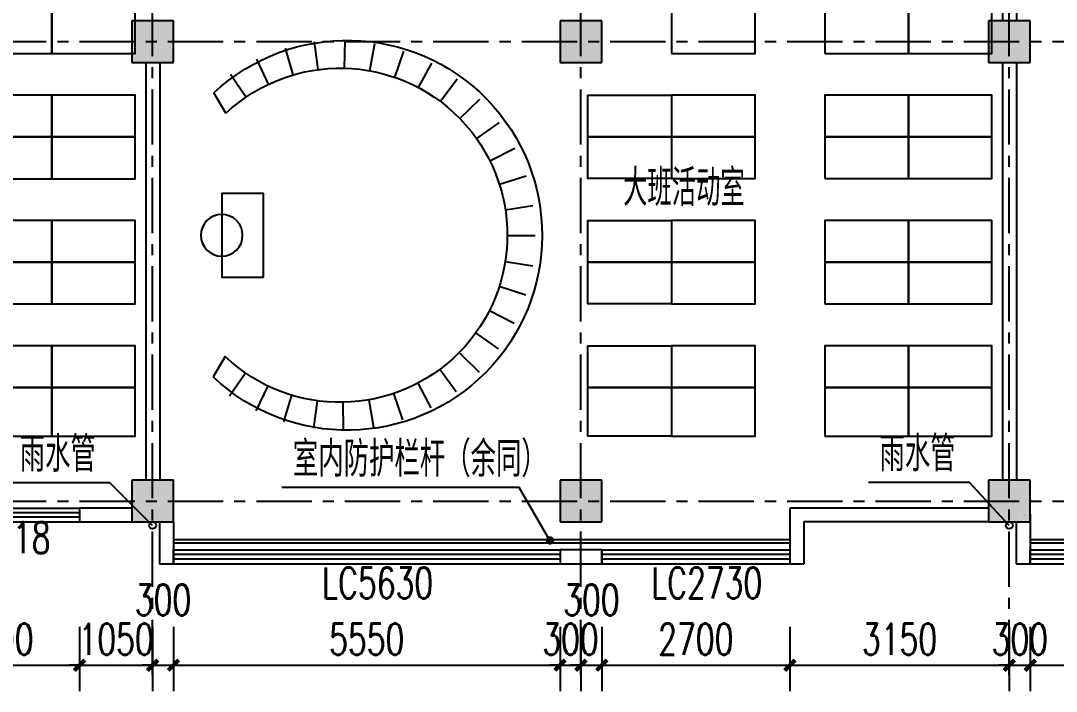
# Model space of a CAD drawing. Header units: millimetres. Extents: x -1048436 to -185795, y -983427 to 400387.
# Drawn here: x -725107 to -710237, y -150851 to -141218 of the extents above; entities that cross this region are included whole.
import ezdxf

# ---------------------------------------------------------------- set-up
doc = ezdxf.new("R2010")
doc.units = ezdxf.units.MM
doc.header["$LTSCALE"] = 500
doc.linetypes.add('一层轴网$0$CENTER', pattern=[50.8, 31.75, -6.35, 6.35, -6.35])
for name, color, linetype in [('COLUMN', 254, 'Continuous'), ('DIM_LEAD', 3, 'Continuous'), ('PUB_DIM', 3, 'Continuous'), ('PUB_HATCH', 8, 'Continuous'), ('PUB_TEXT', 7, 'Continuous'), ('WINDOW', 4, 'Continuous'), ('WINDOW_TEXT', 7, 'Continuous'), ('一层轴网$0$建-轴线', 1, '一层轴网$0$CENTER'), ('建-墙', 254, 'Continuous'), ('建-家具', 8, 'Continuous'), ('建-屋面-排水沟落水口', 175, 'Continuous'), ('建-文字', 4, 'Continuous'), ('建-楼梯-扶手栏杆', 3, 'Continuous')]:
    doc.layers.add(name, color=color, linetype=linetype)
doc.layers.add('建-修改云', color=30, linetype='Continuous', plot=False)
doc.styles.add('_TCH_DIM', font='SIMPLEX', dxfattribs={"bigfont": 'GBCBIG'})
doc.styles.add('_TCH_DIM_T3', font='SIMPLEX', dxfattribs={"width": 0.705882, "bigfont": 'GBCBIG'})
doc.styles.add('_TCH_WINDOW', font='SIMPLEX', dxfattribs={"height": 3.5, "bigfont": 'GBCBIG'})
doc.styles.add('XD2008', font='xd-hzs.shx', dxfattribs={"width": 0.7, "bigfont": 'xd-hztxt.shx'})
doc.dimstyles.new('_TCH_ARCH&&150', dxfattribs={"dimtxt": 446.25, "dimasz": 150, "dimexe": 375, "dimexo": 450, "dimgap": 150, "dimtad": 1, "dimdec": 0, "dimzin": 0, "dimdsep": 46, "dimtxsty": '_TCH_DIM_T3', "dimblk": 'ARCHTICK', "dimcen": 0.09, "dimclrt": 7, "dimazin": 2, "dimtfac": 1, "dimtdec": 0, "dimtix": 1, "dimtmove": 2, "dimatfit": 3, "dimldrblk": 'ARCHTICK', "dimfxl": 1, "dimtolj": 1, "dimtzin": 0, "dimarcsym": 0})

# ---------------------------------------------------------------- blocks, each defined once
blk = doc.blocks.new('tjytk')
at = {"layer": '建-家具'}
for p, q in [((22707351, -4836232), (22707280, -4835838)), ((22707711, -4835794), (22707720, -4836194)), ((22708092, -4836214), (22708144, -4835818)), ((22706991, -4836326), (22706860, -4835948)), ((22708568, -4835908), (22708455, -4836292)), ((22706650, -4836474), (22706462, -4836121)), ((22708803, -4836424), (22708974, -4836063)), ((22709350, -4836278), (22709125, -4836609)), ((22706096, -4836353), (22706336, -4836673)), ((22709416, -4836841), (22709589, -4836549)), ((22706057, -4836919), (22705771, -4836639)), ((22705493, -4836973), (22705819, -4837204)), ((22705628, -4837523), (22705270, -4837345)), ((22705107, -4837746), (22705488, -4837867)), ((22705404, -4838229), (22705008, -4838169)), ((22704976, -4838601), (22705376, -4838600)), ((22705406, -4838971), (22705011, -4839034)), ((22705112, -4839455), (22705492, -4839332)), ((22705634, -4839676), (22705277, -4839856)), ((22705502, -4840227), (22705827, -4839994)), ((22706066, -4840278), (22705781, -4840559)), ((22709425, -4840337), (22709600, -4840628)), ((22706109, -4840843), (22706347, -4840522)), ((22709363, -4840900), (22709136, -4840571)), ((22706662, -4840719), (22706476, -4841074)), ((22708814, -4840757), (22708988, -4841118)), ((22706875, -4841245), (22707003, -4840866)), ((22708583, -4841275), (22708468, -4840892)), ((22707364, -4840958), (22707295, -4841352)), ((22707727, -4841393), (22707734, -4840993)), ((22708105, -4840971), (22708159, -4841367))]:
    blk.add_line(p, q, dxfattribs=at)
at = {"layer": '建-家具', "elevation": 0}
blk.add_lwpolyline([(22708876, -4839194), (22708876, -4837994), (22709476, -4837994), (22709476, -4839194)], close=True, dxfattribs=at)
at = {"layer": '建-家具'}
blk.add_circle((22709476, -4838594), 300, dxfattribs=at)
for centre, radius in [((22707676, -4838594), 2800), ((22707776, -4838594), 2400)]:
    blk.add_arc(centre, radius, 46.9055, 313.4094, dxfattribs=at)
blk = doc.blocks.new('A$C3D0C7A98')
at = {"layer": '建-家具'}
for points in [[(-5000, 6730), (-6200, 6730), (-6200, 7330), (-5000, 7330)], [(-3800, 6730), (-5000, 6730), (-5000, 7330), (-3800, 7330)], [(-5000, 6130), (-6200, 6130), (-6200, 6730), (-5000, 6730)], [(-3800, 6130), (-5000, 6130), (-5000, 6730), (-3800, 6730)], [(-5000, 4930), (-6200, 4930), (-6200, 5530), (-5000, 5530)], [(-3800, 4930), (-5000, 4930), (-5000, 5530), (-3800, 5530)], [(-5000, 4330), (-6200, 4330), (-6200, 4930), (-5000, 4930)], [(-3800, 4330), (-5000, 4330), (-5000, 4930), (-3800, 4930)], [(-5000, 3130), (-6200, 3130), (-6200, 3730), (-5000, 3730)], [(-3800, 3130), (-5000, 3130), (-5000, 3730), (-3800, 3730)], [(-5000, 2530), (-6200, 2530), (-6200, 3130), (-5000, 3130)], [(-3800, 2530), (-5000, 2530), (-5000, 3130), (-3800, 3130)], [(-5000, 1330), (-6200, 1330), (-6200, 1930), (-5000, 1930)], [(-3800, 1330), (-5000, 1330), (-5000, 1930), (-3800, 1930)], [(-5000, 630), (-6200, 630), (-6200, 1330), (-5000, 1330)], [(-3800, 630), (-5000, 630), (-5000, 1330), (-3800, 1330)]]:
    blk.add_lwpolyline(points, close=True, dxfattribs=at)
at = {"layer": '建-家具', "elevation": 0}
for points in [[(-1600, 6730), (-2800, 6730), (-2800, 7330), (-1600, 7330)], [(-1600, 6130), (-2800, 6130), (-2800, 6730), (-1600, 6730)], [(-1600, 4930), (-2800, 4930), (-2800, 5530), (-1600, 5530)], [(-1600, 4930), (-400, 4930), (-400, 5530), (-1600, 5530)], [(-1600, 4330), (-2800, 4330), (-2800, 4930), (-1600, 4930)], [(-1600, 4330), (-400, 4330), (-400, 4930), (-1600, 4930)], [(-1600, 3130), (-2800, 3130), (-2800, 3730), (-1600, 3730)], [(-1600, 3130), (-400, 3130), (-400, 3730), (-1600, 3730)], [(-1600, 2530), (-2800, 2530), (-2800, 3130), (-1600, 3130)], [(-1600, 2530), (-400, 2530), (-400, 3130), (-1600, 3130)], [(-1600, 1330), (-2800, 1330), (-2800, 1930), (-1600, 1930)], [(-1600, 1330), (-400, 1330), (-400, 1930), (-1600, 1930)], [(-1600, 630), (-2800, 630), (-2800, 1330), (-1600, 1330)], [(-1600, 630), (-400, 630), (-400, 1330), (-1600, 1330)]]:
    blk.add_lwpolyline(points, close=True, dxfattribs=at)
at = {"layer": '建-家具', "linetype": 'Continuous', "extrusion": (0, 0, -1), "xscale": -1, "zscale": -1}
blk.add_blockref('tjytk', (22704618, 4842111), dxfattribs=at)
blk = doc.blocks.new('一层轴网')
at = {"layer": '一层轴网$0$建-轴线', "ltscale": 0.05}
for p, q in [((-2650, 66576.4), (54751.3, 66576.4)), ((-2650, 59976.4), (54751.3, 59976.4))]:
    blk.add_line(p, q, dxfattribs=at)
for points in [[(30150, 57476.4), (30150, 82276.4)], [(36300, 57476.4), (36300, 82276.4)], [(42450, 57476.4), (42450, 82276.4)]]:
    blk.add_lwpolyline(points, dxfattribs=at)
blk = doc.blocks.new('A$C708231ED')
at = {"layer": 'DIM_LEAD'}
for p, q in [((97991, 95662), (96541, 95662)), ((98607, 95051), (97991, 95662)), ((110336, 95668), (108886, 95668)), ((110907, 95051), (110336, 95668))]:
    blk.add_line(p, q, dxfattribs=at)
at = {"layer": '建-屋面-排水沟落水口'}
for centre in [(98607, 95051), (110907, 95051)]:
    blk.add_circle(centre, 50, dxfattribs=at)
at = {"layer": 'PUB_TEXT', "style": '_TCH_DIM'}
for p in [(96699, 95820), (109043, 95826)]:
    blk.add_text('雨水管', height=506.4, dxfattribs=at).set_placement(p)
blk = doc.blocks.new('_ArchTick')
at = {"color": 0, "linetype": 'ByBlock', "const_width": 0.4}
blk.add_lwpolyline([(-0.5, -0.5), (0.5, 0.5)], dxfattribs=at)
blk = doc.blocks.new('*D1964')
at = {"layer": 'Defpoints', "color": 0, "transparency": 16777216}
for p in [(-726662, -149473), (-724262, -149473), (-724262, -150476)]:
    blk.add_point(p, dxfattribs=at)
at = {"layer": 'PUB_DIM', "color": 0, "lineweight": -2, "transparency": 16777216}
for p, q in [((-726662, -149923), (-726662, -150851)), ((-724262, -149923), (-724262, -150851)), ((-726662, -150476), (-724262, -150476))]:
    blk.add_line(p, q, dxfattribs=at)
at = {"layer": 'PUB_DIM', "color": 0, "lineweight": -2, "transparency": 16777216, "xscale": 150, "yscale": 150, "zscale": 150, "rotation": 180}
blk.add_blockref('_ArchTick', (-726662, -150476), dxfattribs=at)
at = {"layer": 'PUB_DIM', "color": 0, "lineweight": -2, "transparency": 16777216, "xscale": 150, "yscale": 150, "zscale": 150}
blk.add_blockref('_ArchTick', (-724262, -150476), dxfattribs=at)
at = {"layer": 'PUB_DIM', "color": 7, "transparency": 16777216, "insert": (-725462, -150102), "char_height": 446.2, "attachment_point": 5, "style": '_TCH_DIM_T3'}
blk.add_mtext('\\A1;2400', dxfattribs=at)
blk = doc.blocks.new('*D1965')
at = {"layer": 'Defpoints', "color": 0, "transparency": 16777216}
for p in [(-724262, -149473), (-723213, -149473), (-723213, -150476)]:
    blk.add_point(p, dxfattribs=at)
at = {"layer": 'PUB_DIM', "color": 0, "lineweight": -2, "transparency": 16777216}
for p, q in [((-724262, -149923), (-724262, -150851)), ((-723213, -149923), (-723213, -150851)), ((-724262, -150476), (-724412, -150476)), ((-724262, -150476), (-723213, -150476)), ((-723213, -150476), (-723063, -150476))]:
    blk.add_line(p, q, dxfattribs=at)
at = {"layer": 'PUB_DIM', "color": 0, "lineweight": -2, "transparency": 16777216, "xscale": 150, "yscale": 150, "zscale": 150}
blk.add_blockref('_ArchTick', (-724262, -150476), dxfattribs=at)
at = {"layer": 'PUB_DIM', "color": 0, "lineweight": -2, "transparency": 16777216, "xscale": 150, "yscale": 150, "zscale": 150, "rotation": 180}
blk.add_blockref('_ArchTick', (-723213, -150476), dxfattribs=at)
at = {"layer": 'PUB_DIM', "color": 7, "transparency": 16777216, "insert": (-723737, -150102), "char_height": 446.2, "attachment_point": 5, "style": '_TCH_DIM_T3'}
blk.add_mtext('\\A1;1050', dxfattribs=at)
blk = doc.blocks.new('*D1966')
at = {"layer": 'Defpoints', "color": 0, "transparency": 16777216}
for p in [(-723213, -149473), (-722913, -149473), (-722913, -150476)]:
    blk.add_point(p, dxfattribs=at)
at = {"layer": 'PUB_DIM', "color": 0, "lineweight": -2, "transparency": 16777216}
for p, q in [((-723213, -149923), (-723213, -150851)), ((-722913, -149923), (-722913, -150851)), ((-723213, -150476), (-723363, -150476)), ((-723213, -150476), (-722913, -150476)), ((-722913, -150476), (-722763, -150476))]:
    blk.add_line(p, q, dxfattribs=at)
at = {"layer": 'PUB_DIM', "color": 0, "lineweight": -2, "transparency": 16777216, "xscale": 150, "yscale": 150, "zscale": 150}
blk.add_blockref('_ArchTick', (-723213, -150476), dxfattribs=at)
at = {"layer": 'PUB_DIM', "color": 0, "lineweight": -2, "transparency": 16777216, "xscale": 150, "yscale": 150, "zscale": 150, "rotation": 180}
blk.add_blockref('_ArchTick', (-722913, -150476), dxfattribs=at)
at = {"layer": 'PUB_DIM', "color": 7, "transparency": 16777216, "insert": (-723063, -149538), "char_height": 446.2, "attachment_point": 5, "style": '_TCH_DIM_T3'}
blk.add_mtext('\\A1;300', dxfattribs=at)
blk = doc.blocks.new('*D1967')
at = {"layer": 'Defpoints', "color": 0, "transparency": 16777216}
for p in [(-722913, -149473), (-717363, -149473), (-717363, -150476)]:
    blk.add_point(p, dxfattribs=at)
at = {"layer": 'PUB_DIM', "color": 0, "lineweight": -2, "transparency": 16777216}
for p, q in [((-722913, -149923), (-722913, -150851)), ((-717363, -149923), (-717363, -150851)), ((-722913, -150476), (-717363, -150476))]:
    blk.add_line(p, q, dxfattribs=at)
at = {"layer": 'PUB_DIM', "color": 0, "lineweight": -2, "transparency": 16777216, "xscale": 150, "yscale": 150, "zscale": 150, "rotation": 180}
blk.add_blockref('_ArchTick', (-722913, -150476), dxfattribs=at)
at = {"layer": 'PUB_DIM', "color": 0, "lineweight": -2, "transparency": 16777216, "xscale": 150, "yscale": 150, "zscale": 150}
blk.add_blockref('_ArchTick', (-717363, -150476), dxfattribs=at)
at = {"layer": 'PUB_DIM', "color": 7, "transparency": 16777216, "insert": (-720138, -150102), "char_height": 446.2, "attachment_point": 5, "style": '_TCH_DIM_T3'}
blk.add_mtext('\\A1;5550', dxfattribs=at)
blk = doc.blocks.new('*D1968')
at = {"layer": 'Defpoints', "color": 0, "transparency": 16777216}
for p in [(-717363, -149473), (-717063, -149473), (-717063, -150476)]:
    blk.add_point(p, dxfattribs=at)
at = {"layer": 'PUB_DIM', "color": 0, "lineweight": -2, "transparency": 16777216}
for p, q in [((-717363, -149923), (-717363, -150851)), ((-717063, -149923), (-717063, -150851)), ((-717363, -150476), (-717513, -150476)), ((-717363, -150476), (-717063, -150476)), ((-717063, -150476), (-716913, -150476))]:
    blk.add_line(p, q, dxfattribs=at)
at = {"layer": 'PUB_DIM', "color": 0, "lineweight": -2, "transparency": 16777216, "xscale": 150, "yscale": 150, "zscale": 150}
blk.add_blockref('_ArchTick', (-717363, -150476), dxfattribs=at)
at = {"layer": 'PUB_DIM', "color": 0, "lineweight": -2, "transparency": 16777216, "xscale": 150, "yscale": 150, "zscale": 150, "rotation": 180}
blk.add_blockref('_ArchTick', (-717063, -150476), dxfattribs=at)
at = {"layer": 'PUB_DIM', "color": 7, "transparency": 16777216, "insert": (-717213, -150102), "char_height": 446.2, "attachment_point": 5, "style": '_TCH_DIM_T3'}
blk.add_mtext('\\A1;300', dxfattribs=at)
blk = doc.blocks.new('*D1969')
at = {"layer": 'Defpoints', "color": 0, "transparency": 16777216}
for p in [(-717063, -149473), (-716763, -149473), (-716763, -150476)]:
    blk.add_point(p, dxfattribs=at)
at = {"layer": 'PUB_DIM', "color": 0, "lineweight": -2, "transparency": 16777216}
for p, q in [((-717063, -149923), (-717063, -150851)), ((-716763, -149923), (-716763, -150851)), ((-717063, -150476), (-717213, -150476)), ((-717063, -150476), (-716763, -150476)), ((-716763, -150476), (-716613, -150476))]:
    blk.add_line(p, q, dxfattribs=at)
at = {"layer": 'PUB_DIM', "color": 0, "lineweight": -2, "transparency": 16777216, "xscale": 150, "yscale": 150, "zscale": 150}
blk.add_blockref('_ArchTick', (-717063, -150476), dxfattribs=at)
at = {"layer": 'PUB_DIM', "color": 0, "lineweight": -2, "transparency": 16777216, "xscale": 150, "yscale": 150, "zscale": 150, "rotation": 180}
blk.add_blockref('_ArchTick', (-716763, -150476), dxfattribs=at)
at = {"layer": 'PUB_DIM', "color": 7, "transparency": 16777216, "insert": (-716913, -149538), "char_height": 446.2, "attachment_point": 5, "style": '_TCH_DIM_T3'}
blk.add_mtext('\\A1;300', dxfattribs=at)
blk = doc.blocks.new('*D1970')
at = {"layer": 'Defpoints', "color": 0, "transparency": 16777216}
for p in [(-716763, -149473), (-714063, -149473), (-714063, -150476)]:
    blk.add_point(p, dxfattribs=at)
at = {"layer": 'PUB_DIM', "color": 0, "lineweight": -2, "transparency": 16777216}
for p, q in [((-716763, -149923), (-716763, -150851)), ((-714063, -149923), (-714063, -150851)), ((-716763, -150476), (-714063, -150476))]:
    blk.add_line(p, q, dxfattribs=at)
at = {"layer": 'PUB_DIM', "color": 0, "lineweight": -2, "transparency": 16777216, "xscale": 150, "yscale": 150, "zscale": 150, "rotation": 180}
blk.add_blockref('_ArchTick', (-716763, -150476), dxfattribs=at)
at = {"layer": 'PUB_DIM', "color": 0, "lineweight": -2, "transparency": 16777216, "xscale": 150, "yscale": 150, "zscale": 150}
blk.add_blockref('_ArchTick', (-714063, -150476), dxfattribs=at)
at = {"layer": 'PUB_DIM', "color": 7, "transparency": 16777216, "insert": (-715413, -150102), "char_height": 446.2, "attachment_point": 5, "style": '_TCH_DIM_T3'}
blk.add_mtext('\\A1;2700', dxfattribs=at)
blk = doc.blocks.new('*D1971')
at = {"layer": 'Defpoints', "color": 0, "transparency": 16777216}
for p in [(-714063, -149473), (-710913, -149473), (-710913, -150476)]:
    blk.add_point(p, dxfattribs=at)
at = {"layer": 'PUB_DIM', "color": 0, "lineweight": -2, "transparency": 16777216}
for p, q in [((-714063, -149923), (-714063, -150851)), ((-710913, -149923), (-710913, -150851)), ((-714063, -150476), (-710913, -150476))]:
    blk.add_line(p, q, dxfattribs=at)
at = {"layer": 'PUB_DIM', "color": 0, "lineweight": -2, "transparency": 16777216, "xscale": 150, "yscale": 150, "zscale": 150, "rotation": 180}
blk.add_blockref('_ArchTick', (-714063, -150476), dxfattribs=at)
at = {"layer": 'PUB_DIM', "color": 0, "lineweight": -2, "transparency": 16777216, "xscale": 150, "yscale": 150, "zscale": 150}
blk.add_blockref('_ArchTick', (-710913, -150476), dxfattribs=at)
at = {"layer": 'PUB_DIM', "color": 7, "transparency": 16777216, "insert": (-712488, -150102), "char_height": 446.2, "attachment_point": 5, "style": '_TCH_DIM_T3'}
blk.add_mtext('\\A1;3150', dxfattribs=at)
blk = doc.blocks.new('*D1972')
at = {"layer": 'Defpoints', "color": 0, "transparency": 16777216}
for p in [(-710913, -149473), (-710612, -149473), (-710612, -150476)]:
    blk.add_point(p, dxfattribs=at)
at = {"layer": 'PUB_DIM', "color": 0, "lineweight": -2, "transparency": 16777216}
for p, q in [((-710913, -149923), (-710913, -150851)), ((-710612, -149923), (-710612, -150851)), ((-710913, -150476), (-711063, -150476)), ((-710913, -150476), (-710612, -150476)), ((-710612, -150476), (-710462, -150476))]:
    blk.add_line(p, q, dxfattribs=at)
at = {"layer": 'PUB_DIM', "color": 0, "lineweight": -2, "transparency": 16777216, "xscale": 150, "yscale": 150, "zscale": 150}
blk.add_blockref('_ArchTick', (-710913, -150476), dxfattribs=at)
at = {"layer": 'PUB_DIM', "color": 0, "lineweight": -2, "transparency": 16777216, "xscale": 150, "yscale": 150, "zscale": 150, "rotation": 180}
blk.add_blockref('_ArchTick', (-710612, -150476), dxfattribs=at)
at = {"layer": 'PUB_DIM', "color": 7, "transparency": 16777216, "insert": (-710762, -150102), "char_height": 446.2, "attachment_point": 5, "style": '_TCH_DIM_T3'}
blk.add_mtext('\\A1;300', dxfattribs=at)
blk = doc.blocks.new('*D1973')
at = {"layer": 'Defpoints', "color": 0, "transparency": 16777216}
for p in [(-710612, -149473), (-705062, -149473), (-705062, -150476)]:
    blk.add_point(p, dxfattribs=at)
at = {"layer": 'PUB_DIM', "color": 0, "lineweight": -2, "transparency": 16777216}
for p, q in [((-710612, -149923), (-710612, -150851)), ((-705062, -149923), (-705062, -150851)), ((-710612, -150476), (-705062, -150476))]:
    blk.add_line(p, q, dxfattribs=at)
at = {"layer": 'PUB_DIM', "color": 0, "lineweight": -2, "transparency": 16777216, "xscale": 150, "yscale": 150, "zscale": 150, "rotation": 180}
blk.add_blockref('_ArchTick', (-710612, -150476), dxfattribs=at)
at = {"layer": 'PUB_DIM', "color": 0, "lineweight": -2, "transparency": 16777216, "xscale": 150, "yscale": 150, "zscale": 150}
blk.add_blockref('_ArchTick', (-705062, -150476), dxfattribs=at)
at = {"layer": 'PUB_DIM', "color": 7, "transparency": 16777216, "insert": (-707837, -150102), "char_height": 446.2, "attachment_point": 5, "style": '_TCH_DIM_T3'}
blk.add_mtext('\\A1;5550', dxfattribs=at)
blk = doc.blocks.new('$TCHSYS$WIN2D')
for p, q in [((-0.5, 0.5), (0.5, 0.5)), ((-0.5, 0.5), (-0.5, -0.5)), ((0.5, 0.5), (0.5, -0.5)), ((0.5, 0.1667), (-0.5, 0.1667)), ((0.5, -0.1667), (-0.5, -0.1667)), ((-0.5, -0.5), (0.5, -0.5))]:
    blk.add_line(p, q)

msp = doc.modelspace()

# ---------------------------------------------------------------- hatches: boundary and pattern name
at = {"layer": 'PUB_HATCH'}
for points in [[(-723512.7, -141218.4), (-723512.7, -141818.4), (-722912.7, -141818.4), (-722912.7, -141218.4)], [(-717362.7, -141218.4), (-717362.7, -141818.4), (-716762.7, -141818.4), (-716762.7, -141218.4)], [(-711212.7, -141218.4), (-711212.7, -141818.4), (-710612.7, -141818.4), (-710612.7, -141218.4)], [(-723512.7, -147818.4), (-723512.7, -148418.4), (-722912.7, -148418.4), (-722912.7, -147818.4)], [(-717362.7, -147818.4), (-717362.7, -148418.4), (-716762.7, -148418.4), (-716762.7, -147818.4)], [(-711212.7, -147818.4), (-711212.7, -148418.4), (-710612.7, -148418.4), (-710612.7, -147818.4)]]:
    msp.add_hatch(color=256, dxfattribs=at).paths.add_polyline_path(points)

# ---------------------------------------------------------------- linework, layer by layer
at = {"layer": 'COLUMN'}
for p, q in [((-723512.7, -141218.4), (-723512.7, -141818.4)), ((-722912.7, -141218.4), (-723512.7, -141218.4)), ((-722912.7, -141818.4), (-722912.7, -141218.4)), ((-717362.7, -141218.4), (-717362.7, -141818.4)), ((-716762.7, -141218.4), (-717362.7, -141218.4)), ((-716762.7, -141818.4), (-716762.7, -141218.4)), ((-711212.7, -141218.4), (-711212.7, -141818.4)), ((-710612.7, -141218.4), (-711212.7, -141218.4)), ((-710612.7, -141818.4), (-710612.7, -141218.4)), ((-723512.7, -141818.4), (-722912.7, -141818.4)), ((-717362.7, -141818.4), (-716762.7, -141818.4)), ((-711212.7, -141818.4), (-710612.7, -141818.4)), ((-723512.7, -147818.4), (-723512.7, -148418.4)), ((-722912.7, -147818.4), (-723512.7, -147818.4)), ((-722912.7, -148418.4), (-722912.7, -147818.4)), ((-717362.7, -147818.4), (-717362.7, -148418.4)), ((-716762.7, -147818.4), (-717362.7, -147818.4)), ((-716762.7, -148418.4), (-716762.7, -147818.4)), ((-711212.7, -147818.4), (-711212.7, -148418.4)), ((-710612.7, -147818.4), (-711212.7, -147818.4)), ((-710612.7, -148418.4), (-710612.7, -147818.4)), ((-723512.7, -148418.4), (-722912.7, -148418.4)), ((-717362.7, -148418.4), (-716762.7, -148418.4)), ((-711212.7, -148418.4), (-710612.7, -148418.4))]:
    msp.add_line(p, q, dxfattribs=at)
at = {"layer": 'DIM_LEAD'}
for p, q in [((-717951, -147925.3), (-721356.5, -147925.3)), ((-717507.5, -148683.5), (-717951, -147925.3)), ((-717507.5, -148683.5), (-717951, -147925.3))]:
    msp.add_line(p, q, dxfattribs=at)
at = {"layer": 'DIM_LEAD', "const_width": 60}
msp.add_lwpolyline([(-717492.4, -148709.4, 1), (-717522.6, -148657.6, 1)], format="xyb", close=True, dxfattribs=at)
msp.add_lwpolyline([(-717492.4, -148709.4, 1), (-717522.6, -148657.6, 1)], format="xyb", close=True, dxfattribs=at)
at = {"layer": '建-修改云'}
msp.add_line((-729562.2, -148418.4), (-723427.7, -148418.4), dxfattribs=at)
at = {"layer": '建-墙'}
for p, q in [((-711010.6, -135517.1), (-711010.6, -141218.4)), ((-710810.6, -135517.5), (-710810.6, -141218.4)), ((-723310.6, -141818.4), (-723310.6, -147818.4)), ((-723110.6, -141818.4), (-723110.6, -147818.4)), ((-711010.6, -141818.4), (-711010.6, -147818.4)), ((-710810.6, -141818.4), (-710810.6, -147818.4)), ((-723512.7, -148218.4), (-724262.2, -148218.4)), ((-724262.2, -148218.4), (-724262.2, -148418.4)), ((-714062.7, -148218.4), (-714062.7, -148818.4)), ((-711212.7, -148218.4), (-714062.7, -148218.4)), ((-723412.8, -148318.4), (-723412.8, -148318.4)), ((-723312.7, -148318.4), (-723312.7, -148318.4)), ((-723212.7, -148318.4), (-723212.7, -148318.4)), ((-723162.6, -148318.4), (-723162.6, -148318.4)), ((-723087.6, -148318.4), (-723087.6, -148318.4)), ((-723012.7, -148318.4), (-723012.7, -148318.4)), ((-710887.2, -148318.4), (-710887.2, -148318.4)), ((-710799.7, -148318.4), (-710799.7, -148318.4)), ((-710712.2, -148318.4), (-710712.2, -148318.4)), ((-710712.2, -148318.4), (-710712.2, -148318.4)), ((-710699.7, -148318.4), (-710699.7, -148318.4)), ((-710687.2, -148318.4), (-710687.2, -148318.4)), ((-710612.2, -148305.5), (-710612.2, -148818.4)), ((-724262.2, -148418.4), (-723512.7, -148418.4)), ((-723112.7, -148418.4), (-723112.7, -149018.4)), ((-722912.7, -148418.4), (-722912.7, -148818.4)), ((-713862.7, -148418.4), (-713862.7, -149018.4)), ((-711212.7, -148418.4), (-713862.7, -148418.4)), ((-710812.2, -148418.4), (-710812.2, -149018.4)), ((-710612.7, -148418.4), (-710612.2, -148418.4)), ((-722912.7, -149018.4), (-722912.7, -148818.4)), ((-716762.7, -148818.4), (-717362.7, -148818.4)), ((-717362.7, -148818.4), (-717362.7, -149018.4)), ((-716762.7, -149018.4), (-716762.7, -148818.4)), ((-714062.7, -148818.4), (-714062.7, -149018.4)), ((-710612.2, -149018.4), (-710612.2, -148818.4)), ((-723112.7, -149018.4), (-722912.7, -149018.4)), ((-717362.7, -149018.4), (-716762.7, -149018.4)), ((-714062.7, -149018.4), (-713862.7, -149018.4)), ((-710812.2, -149018.4), (-710612.2, -149018.4))]:
    msp.add_line(p, q, dxfattribs=at)
at = {"layer": '建-楼梯-扶手栏杆'}
for p, q in [((-722912.7, -148668.4), (-714062.8, -148668.4)), ((-710612.2, -148668.4), (-705062.2, -148668.4)), ((-722912.7, -148718.4), (-714062.8, -148718.4)), ((-710612.2, -148718.4), (-705062.2, -148718.4))]:
    msp.add_line(p, q, dxfattribs=at)

# ---------------------------------------------------------------- block references
for name, p in [('一层轴网', (-753362.7, -208094.8)), ('A$C708231ED', (-821819.6, -243518.5))]:
    msp.add_blockref(name, p)
at = {"xscale": -1}
for p in [(-729661.7, -147817.5), (-717361.8, -147817.1)]:
    msp.add_blockref('A$C3D0C7A98', p, dxfattribs=at)
at = {"layer": 'WINDOW'}
ref = msp.add_blockref('$TCHSYS$WIN2D', (-725462.2, -148318.4), dxfattribs=dict(at, xscale=-2400, yscale=-200, zscale=-2400, rotation=180))
ref.add_attrib('A', 'LC2418', (-726272.2, -148866.5), dxfattribs={"layer": 'WINDOW_TEXT', "height": 446.25, "style": '_TCH_WINDOW', "width": 0.705882})
ref = msp.add_blockref('$TCHSYS$WIN2D', (-720137.7, -148918.4), dxfattribs=dict(at, xscale=-5550, yscale=-200, zscale=-5550, rotation=180.0000000000125))
ref.add_attrib('A', 'LC5630', (-720777.7, -149516.5), dxfattribs={"layer": 'WINDOW_TEXT', "height": 446.25, "style": '_TCH_WINDOW', "width": 0.705882})
ref = msp.add_blockref('$TCHSYS$WIN2D', (-715412.7, -148918.4), dxfattribs=dict(at, xscale=-2700, yscale=-200, zscale=-2700, rotation=180.0000000000125))
ref.add_attrib('A', 'LC2730', (-716052.7, -149516.5), dxfattribs={"layer": 'WINDOW_TEXT', "height": 446.25, "style": '_TCH_WINDOW', "width": 0.705882})
ref = msp.add_blockref('$TCHSYS$WIN2D', (-707837.2, -148918.4), dxfattribs=dict(at, xscale=-5550, yscale=-200, zscale=-5550, rotation=180))
ref.add_attrib('A', 'LC5630', (-708677.2, -149516.5), dxfattribs={"layer": 'WINDOW_TEXT', "height": 446.25, "style": '_TCH_WINDOW', "width": 0.705882})

# ---------------------------------------------------------------- texts
at = {"layer": 'PUB_TEXT', "style": '_TCH_DIM'}
msp.add_text('室内防护栏杆（余同）', height=506.38, dxfattribs=at).set_placement((-721199, -147767.8))
at = {"layer": '建-文字', "style": 'XD2008', "width": 0.7}
msp.add_text('大班活动室', height=525, dxfattribs=at).set_placement((-716456.6, -143881.6))

# ---------------------------------------------------------------- dimensions: what is measured, and where the dimension line sits
at = {"layer": 'PUB_DIM'}
for base, p1, p2, picture, middle in [((-722912.7, -150475.5), (-723212.7, -149473.2), (-722912.7, -149473.2), '*D1966', (-723062.7, -149538)), ((-716762.7, -150475.5), (-717062.7, -149473.2), (-716762.7, -149473.2), '*D1969', (-716912.7, -149538))]:
    dim = msp.add_linear_dim(base=base, p1=p1, p2=p2, angle=0, dimstyle='_TCH_ARCH&&150', dxfattribs=at)
    dim.commit()
    dim.dimension.update_dxf_attribs({"geometry": picture, "text_midpoint": middle, "dimtype": 129})
for p1, p2, distance, picture, middle in [((-726662.2, -149473.2), (-724262.2, -149473.2), -1002.3, '*D1964', (-725462.2, -150102.4)), ((-724262.2412, -149473.1603), (-723212.6807, -149473.1603), -1002.3467, '*D1965', (-723737.4609, -150102.3819)), ((-722912.7, -149473.2), (-717362.7, -149473.2), -1002.3, '*D1967', (-720137.7, -150102.4)), ((-717362.7, -149473.2), (-717062.7, -149473.2), -1002.3, '*D1968', (-717212.7, -150102.4)), ((-716762.7, -149473.2), (-714062.7, -149473.2), -1002.3, '*D1970', (-715412.7, -150102.4)), ((-714062.7, -149473.2), (-710912.7, -149473.2), -1002.3, '*D1971', (-712487.7, -150102.4)), ((-710912.6807, -149473.1603), (-710612.2412, -149473.1603), -1002.3467, '*D1972', (-710762.4609, -150102.3819)), ((-710612.2, -149473.2), (-705062.2, -149473.2), -1002.3, '*D1973', (-707837.2, -150102.4))]:
    dim = msp.add_aligned_dim(p1=p1, p2=p2, distance=distance, dimstyle='_TCH_ARCH&&150', dxfattribs=at)
    dim.commit()
    dim.dimension.update_dxf_attribs({"geometry": picture, "text_midpoint": middle})

doc.saveas('drawing.dxf')
